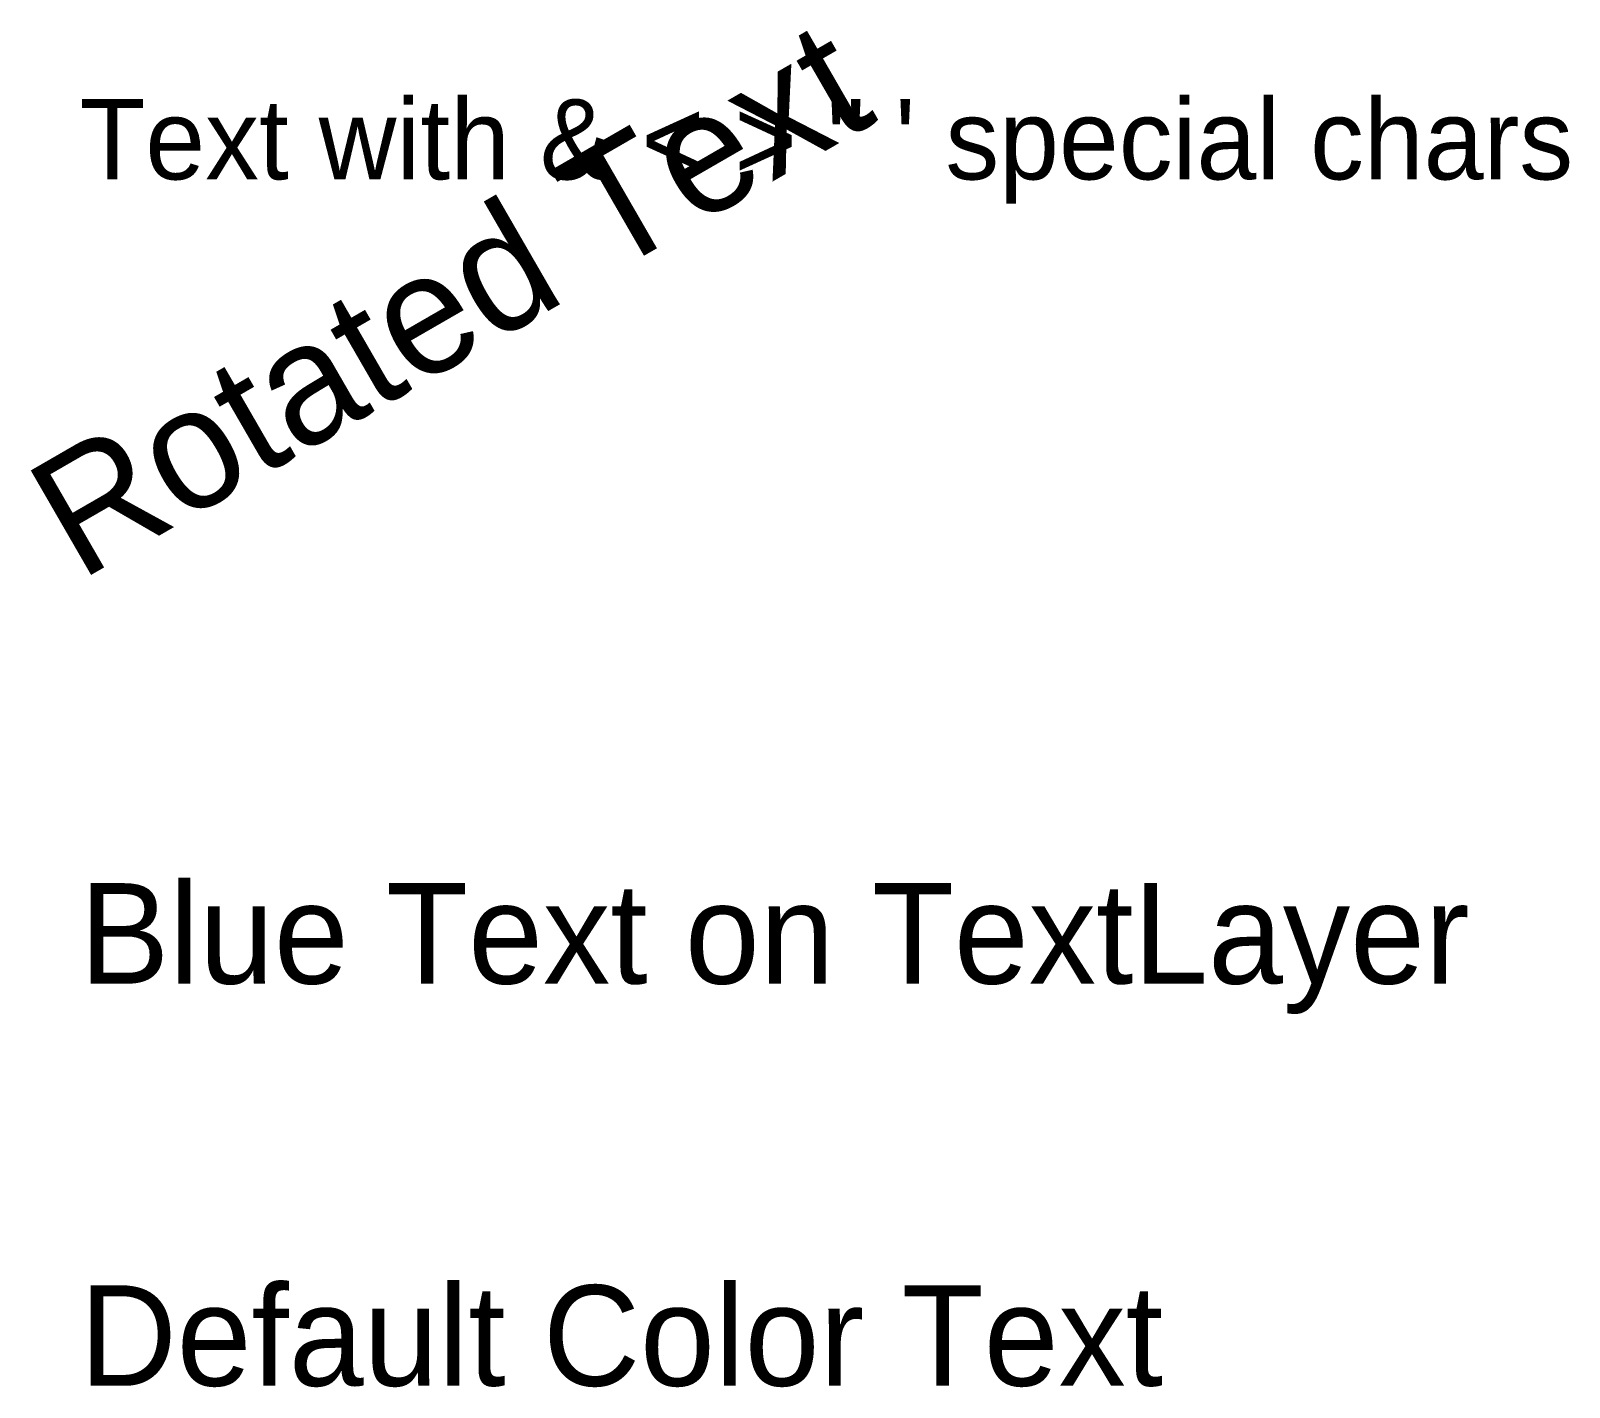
# Model space of a CAD drawing. Extents: x 3.8 to 42, y 5 to 38.7.
import ezdxf

# ---------------------------------------------------------------- set-up
doc = ezdxf.new("R2010")
doc.units = 0
doc.layers.get('0').update_dxf_attribs({"linetype": 'CONTINUOUS'})
doc.layers.add('TextLayer', color=4, linetype='CONTINUOUS')

msp = doc.modelspace()

# ---------------------------------------------------------------- texts
msp.add_text('Rotated Text', height=3, rotation=30).set_placement((5, 25))
for s, height, p in [('Text with & < > " \' special chars', 2, (5, 35)), ('Default Color Text', 2.5, (5, 5))]:
    msp.add_text(s, height=height).set_placement(p)
at = {"layer": 'TextLayer', "color": 5}
msp.add_text('Blue Text on TextLayer', height=2.5, dxfattribs=at).set_placement((5, 15))

doc.saveas('drawing.dxf')
